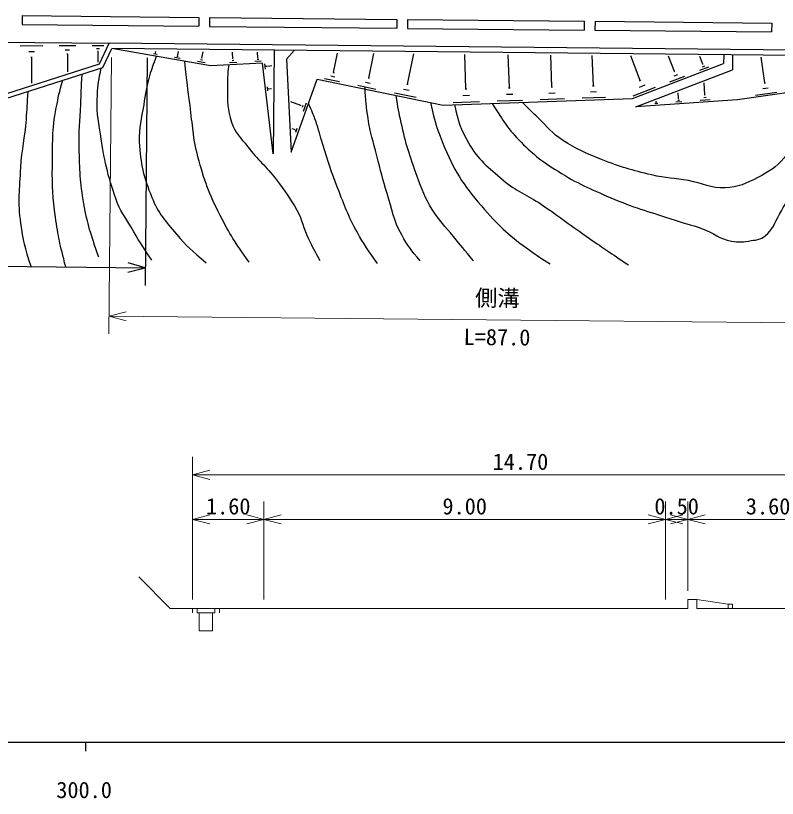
# Model space of a CAD drawing. Units: millimetres on the paper, with parts at other scales. Extents: x 40 to 680, y 20 to 380.
# Drawn here: x 360.2 to 445.5, y 198.7 to 286.5 of the extents above; entities that cross this region are included whole.
import ezdxf
from ezdxf.enums import TextEntityAlignment as Align

# ---------------------------------------------------------------- set-up
doc = ezdxf.new("R2010")
doc.units = ezdxf.units.MM
for name, color, linetype, lineweight in [('S-BGD', 7, 'Continuous', 25), ('S-STR-HTXT', 7, 'Continuous', 13), ('S-STR-STRC', 7, 'Continuous', 25), ('S-TTL-BAND', 7, 'Continuous', 25)]:
    doc.layers.add(name, color=color, linetype=linetype, lineweight=lineweight)
doc.styles.add('@ＭＳ ゴシック', font='')
doc.styles.add('ＭＳ ゴシック', font='')
doc.styles.get('@ＭＳ ゴシック').set_extended_font_data('@MS Gothic')
doc.styles.get('ＭＳ ゴシック').set_extended_font_data('MS Gothic')

msp = doc.modelspace()

# ---------------------------------------------------------------- linework, layer by layer
at = {"layer": 'S-BGD'}
for p, q in [((360.902, 286.482), (360.892, 285.483)), ((360.902, 286.482), (380.701, 286.287)), ((380.701, 286.287), (380.691, 285.287)), ((381.901, 286.275), (381.891, 285.275)), ((381.901, 286.275), (402.9, 286.067)), ((360.892, 285.483), (380.691, 285.287)), ((381.891, 285.275), (402.89, 285.067)), ((402.9, 286.067), (402.89, 285.067)), ((404.1, 286.055), (404.09, 285.055)), ((404.1, 286.055), (423.899, 285.859)), ((423.899, 285.859), (423.889, 284.859)), ((425.099, 285.847), (425.089, 284.848)), ((425.099, 285.847), (444.898, 285.652)), ((444.898, 285.652), (444.888, 284.652)), ((404.09, 285.055), (423.889, 284.859)), ((425.089, 284.848), (444.888, 284.652)), ((322.119, 283.866), (370.667, 283.386)), ((360.678, 283.112), (363.235, 283.118)), ((365.033, 283.122), (366.902, 283.127)), ((365.735, 282.656), (366.202, 282.658)), ((368.754, 283.131), (370.036, 283.134)), ((369.236, 282.812), (369.556, 282.813)), ((369.566, 281.075), (370.667, 283.386)), ((369.924, 280.665), (370.933, 282.783)), ((458.067, 282.521), (370.667, 283.386)), ((457.929, 281.923), (370.933, 282.783)), ((381.992, 280.844), (370.933, 282.783)), ((361.638, 282.475), (362.277, 282.476)), ((361.879, 281.836), (362.039, 281.836)), ((361.959, 281.836), (361.966, 278.904)), ((365.911, 282.19), (366.028, 282.19)), ((365.97, 282.19), (365.975, 280.181)), ((369.357, 282.492), (369.437, 282.492)), ((369.397, 282.492), (369.4, 281.272)), ((376.031, 282.143), (375.614, 282.216)), ((375.893, 282.275), (375.789, 282.293)), ((375.872, 282.386), (375.846, 282.391)), ((375.859, 282.388), (375.877, 282.487)), ((378.605, 281.692), (377.975, 281.802)), ((378.397, 281.891), (378.239, 281.918)), ((378.365, 282.059), (378.326, 282.065)), ((378.345, 282.062), (378.416, 282.462)), ((381.045, 281.708), (381.173, 282.435)), ((384.52, 281.638), (384.481, 282.4)), ((387.313, 281.739), (387.28, 282.372)), ((387.336, 281.74), (387.29, 281.738)), ((389.141, 282.603), (389.026, 270.979)), ((391.39, 282.581), (390.52, 281.612)), ((395.805, 280.097), (396.253, 282.287)), ((399.741, 279.479), (400.308, 282.247)), ((404.079, 278.798), (404.777, 282.203)), ((410.631, 278.276), (410.495, 282.142)), ((415.498, 278.391), (415.368, 282.094)), ((420.257, 278.504), (420.133, 282.047)), ((424.91, 278.614), (424.791, 282.001)), ((430.152, 279.213), (429.094, 281.975)), ((434.005, 280.225), (433.35, 281.933)), ((437.172, 281.057), (436.849, 281.898)), ((439.521, 282.105), (439.511, 281.11)), ((440.521, 282.095), (440.504, 280.42)), ((444.115, 278.933), (443.703, 281.816)), ((348.872, 274.482), (369.566, 281.075)), ((381.4, 281.202), (380.54, 281.353)), ((381.115, 281.473), (380.9, 281.511)), ((381.072, 281.703), (381.019, 281.712)), ((387.825, 281.144), (381.992, 280.844)), ((384.953, 281.247), (384.129, 281.205)), ((384.634, 281.437), (384.428, 281.426)), ((384.546, 281.639), (384.494, 281.636)), ((387.702, 281.388), (386.962, 281.35)), ((387.415, 281.559), (387.23, 281.549)), ((389.026, 270.979), (387.825, 281.144)), ((388.154, 280.488), (388.082, 281.095)), ((388.279, 280.733), (388.261, 280.885)), ((388.422, 280.827), (388.876, 280.881)), ((390.52, 281.612), (391.048, 271.176)), ((429.311, 277.201), (439.511, 281.11)), ((437.14, 281.045), (437.203, 281.069)), ((349.06, 274.017), (369.924, 280.665)), ((388.424, 280.808), (388.42, 280.846)), ((395.752, 280.108), (395.857, 280.087)), ((429.669, 276.268), (440.504, 280.42)), ((433.953, 280.205), (434.057, 280.245)), ((436.862, 280.363), (437.866, 280.748)), ((437.143, 280.758), (437.394, 280.854)), ((391.048, 271.176), (393.967, 279.345)), ((393.967, 279.345), (408.067, 276.456)), ((394.794, 279.43), (396.472, 279.087)), ((395.509, 279.721), (395.928, 279.635)), ((399.677, 279.492), (399.805, 279.466)), ((430.075, 279.183), (430.23, 279.243)), ((433.49, 279.071), (435.159, 279.71)), ((433.956, 279.728), (434.373, 279.888)), ((388.444, 278.037), (388.391, 278.487)), ((388.536, 278.219), (388.523, 278.331)), ((388.644, 278.274), (388.641, 278.302)), ((388.642, 278.288), (388.85, 278.313)), ((398.513, 278.669), (400.552, 278.251)), ((399.382, 279.022), (399.892, 278.917)), ((403.65, 278.251), (404.259, 278.126)), ((404.003, 278.814), (404.156, 278.783)), ((410.538, 278.272), (410.723, 278.279)), ((415.409, 278.388), (415.587, 278.394)), ((420.171, 278.501), (420.342, 278.507)), ((424.828, 278.611), (424.992, 278.617)), ((429.388, 277.499), (431.867, 278.449)), ((430.08, 278.475), (430.7, 278.712)), ((437.402, 277.598), (437.312, 278.941)), ((449.608, 278.254), (441.08, 277.036)), ((443.903, 278.297), (444.496, 278.382)), ((444.041, 278.922), (444.189, 278.943)), ((402.611, 277.829), (405.049, 277.33)), ((410.287, 277.524), (411.026, 277.55)), ((415.167, 277.667), (415.878, 277.692)), ((419.939, 277.808), (420.623, 277.832)), ((423.641, 277.253), (426.271, 277.345)), ((424.604, 277.945), (425.262, 277.968)), ((434.465, 277.188), (434.421, 277.833)), ((437.367, 277.596), (437.437, 277.6)), ((443.098, 277.576), (445.471, 277.915)), ((392.125, 276.415), (390.993, 276.82)), ((392.427, 275.778), (392.762, 276.717)), ((408.067, 276.456), (429.311, 277.201)), ((409.205, 276.746), (412.16, 276.85)), ((414.126, 276.919), (416.97, 277.019)), ((418.937, 277.088), (421.673, 277.184)), ((441.08, 277.036), (429.669, 276.268)), ((431.792, 276.661), (432.122, 276.683)), ((431.91, 276.752), (431.992, 276.757)), ((431.935, 276.836), (431.956, 276.838)), ((431.946, 276.837), (431.943, 276.883)), ((434.142, 276.819), (434.834, 276.866)), ((434.39, 277.01), (434.563, 277.021)), ((434.443, 277.187), (434.486, 277.19)), ((436.883, 277.004), (437.996, 277.079)), ((437.281, 277.31), (437.56, 277.329)), ((392.115, 276.386), (392.136, 276.445)), ((392.318, 276.214), (392.402, 276.449)), ((391.578, 273.403), (391.737, 273.849)), ((391.435, 273.706), (391.145, 273.809)), ((391.43, 273.692), (391.44, 273.72)), ((391.526, 273.61), (391.566, 273.722))]:
    msp.add_line(p, q, dxfattribs=at)
for points, knots in [([(375.924, 281.908), (375.531, 280.902), (375.427, 280.591), (375.176, 279.726), (374.815, 278.487), (374.711, 277.764), (374.519, 276.488), (374.276, 274.873), (373.946, 273.966), (374.03, 272.334), (374.159, 269.842), (374.493, 268.413), (375.435, 266.102), (376.166, 264.31), (376.933, 263.456), (378.184, 261.979), (379.351, 260.601), (379.896, 260.128), (381.514, 258.771)], [0, 0, 0, 0, 1, 1, 1, 2, 2, 2, 3, 3, 3, 4, 4, 4, 5, 5, 5, 6, 6, 6, 6]), ([(386.34, 258.832), (384.707, 261.139), (384.19, 261.916), (383.102, 264.056), (381.854, 266.514), (381.302, 267.989), (380.598, 270.654), (380.015, 272.86), (380.015, 274.166), (379.712, 276.427), (379.454, 278.345), (379.382, 278.971), (379.123, 281.347)], [0, 0, 0, 0, 1, 1, 1, 2, 2, 2, 3, 3, 3, 4, 4, 4, 4]), ([(384.048, 280.95), (383.91, 279.756), (383.892, 279.368), (383.897, 278.352), (383.904, 276.849), (383.913, 275.969), (384.355, 274.533), (384.729, 273.316), (385.393, 272.834), (386.157, 271.815), (387.313, 270.272), (388.229, 269.624), (389.395, 268.088), (390.367, 266.807), (390.914, 266.078), (391.686, 264.667), (392.323, 263.503), (392.407, 262.723), (392.969, 261.521), (393.434, 260.525), (393.61, 260.187), (394.252, 259.016)], [0, 0, 0, 0, 1, 1, 1, 2, 2, 2, 3, 3, 3, 4, 4, 4, 5, 5, 5, 6, 6, 6, 7, 7, 7, 7]), ([(375.431, 259.069), (374.284, 260.802), (373.958, 261.279), (373.108, 262.753), (372.417, 263.952), (371.884, 264.566), (371.426, 265.873), (370.449, 268.656), (370.106, 270.301), (369.666, 273.218), (369.408, 274.922), (369.213, 275.898), (369.327, 277.618), (369.406, 278.799), (369.472, 279.267), (369.77, 280.615)], [0, 0, 0, 0, 1, 1, 1, 2, 2, 2, 3, 3, 3, 4, 4, 4, 5, 5, 5, 5]), ([(365.779, 258.306), (365.131, 260.893), (364.93, 261.689), (364.638, 263.9), (364.349, 266.09), (364.254, 267.337), (364.285, 269.546), (364.322, 272.136), (364.233, 273.62), (364.726, 276.163), (364.962, 277.379), (365.049, 277.84), (365.47, 279.245)], [0, 0, 0, 0, 1, 1, 1, 2, 2, 2, 3, 3, 3, 4, 4, 4, 4]), ([(369.491, 259.4), (368.555, 262.111), (368.248, 263.005), (367.814, 265.399), (367.377, 267.816), (367.359, 269.209), (367.285, 271.664), (367.228, 273.559), (367.38, 274.621), (367.461, 276.516), (367.519, 277.85), (367.538, 278.272), (367.622, 279.931)], [0, 0, 0, 0, 1, 1, 1, 2, 2, 2, 3, 3, 3, 4, 4, 4, 4]), ([(405.519, 258.992), (404.47, 260.2), (404.119, 260.678), (403.431, 261.892), (402.484, 263.563), (402.372, 264.698), (401.806, 266.533), (401.301, 268.172), (401.073, 269.107), (400.646, 270.768), (400.229, 272.392), (399.914, 273.288), (399.66, 274.945), (399.449, 276.324), (399.409, 276.835), (399.327, 278.502)], [0, 0, 0, 0, 1, 1, 1, 2, 2, 2, 3, 3, 3, 4, 4, 4, 5, 5, 5, 5]), ([(413.572, 276.649), (414.872, 274.563), (415.339, 273.797), (416.831, 272.277), (418.267, 270.814), (419.219, 270.124), (420.95, 269.028), (423.133, 267.645), (424.495, 267.094), (426.867, 266.069), (429.427, 264.964), (430.951, 264.57), (433.597, 263.691), (434.971, 263.234), (435.77, 263.069), (437.136, 262.589), (438.438, 262.131), (439.023, 261.425), (440.384, 261.196), (441.234, 261.053), (441.74, 261.108), (442.589, 261.254), (443.224, 261.364), (443.655, 261.369), (444.155, 261.776), (445.042, 262.499), (445.213, 263.219), (445.779, 264.213), (446.958, 266.282), (447.56, 267.48), (448.506, 269.666), (449.394, 271.718), (449.583, 272.988), (450.42, 275.061), (451.055, 276.632), (451.286, 277.16), (452.156, 279.037)], [0, 0, 0, 0, 1, 1, 1, 2, 2, 2, 3, 3, 3, 4, 4, 4, 5, 5, 5, 6, 6, 6, 7, 7, 7, 8, 8, 8, 9, 9, 9, 10, 10, 10, 11, 11, 11, 12, 12, 12, 12]), ([(449.628, 278.26), (449.076, 276.19), (448.92, 275.494), (448.158, 273.843), (447.537, 272.498), (447.267, 271.659), (446.301, 270.536), (445.362, 269.443), (444.623, 268.994), (443.343, 268.332), (442.013, 267.644), (441.183, 267.26), (439.688, 267.171), (438.051, 267.075), (437.183, 267.695), (435.569, 267.984), (433.967, 268.27), (433.035, 268.248), (431.45, 268.622), (429.211, 269.15), (427.959, 269.507), (425.823, 270.362), (424.064, 271.066), (423.062, 271.478), (421.472, 272.509), (420.261, 273.294), (419.79, 274.006), (418.746, 275.003), (418.033, 275.684), (417.803, 275.907), (416.943, 276.767)], [0, 0, 0, 0, 1, 1, 1, 2, 2, 2, 3, 3, 3, 4, 4, 4, 5, 5, 5, 6, 6, 6, 7, 7, 7, 8, 8, 8, 9, 9, 9, 10, 10, 10, 10]), ([(361.897, 258.344), (361.218, 260.506), (361.021, 261.266), (360.756, 263.194), (360.422, 265.618), (360.627, 267.015), (360.756, 269.458), (360.868, 271.571), (361.213, 272.73), (361.374, 274.84), (361.468, 276.073), (361.497, 276.484), (361.559, 277.999)], [0, 0, 0, 0, 1, 1, 1, 2, 2, 2, 3, 3, 3, 4, 4, 4, 4]), ([(411.494, 258.992), (410.39, 260.302), (410.103, 260.643), (409.232, 261.718), (408.287, 262.884), (407.657, 263.467), (406.853, 264.735), (406.001, 266.08), (405.712, 266.95), (405.171, 268.448), (404.335, 270.76), (403.894, 272.078), (403.373, 274.481), (403.115, 275.667), (403.022, 276.085), (402.8, 277.535)], [0, 0, 0, 0, 1, 1, 1, 2, 2, 2, 3, 3, 3, 4, 4, 4, 5, 5, 5, 5]), ([(400.727, 258.68), (399.582, 260.271), (399.242, 260.785), (398.437, 262.223), (397.416, 264.045), (397.037, 265.169), (396.268, 267.111), (395.52, 268.998), (395.213, 270.097), (394.588, 272.028), (394.258, 273.048), (394.159, 273.648), (393.793, 274.655), (393.51, 275.438), (393.401, 275.705), (392.997, 276.631)], [0, 0, 0, 0, 1, 1, 1, 2, 2, 2, 3, 3, 3, 4, 4, 4, 5, 5, 5, 5]), ([(406.657, 276.745), (407.179, 274.419), (407.451, 273.605), (408.246, 271.696), (409.488, 268.714), (410.591, 267.172), (412.713, 264.735), (414.472, 262.714), (415.638, 261.711), (417.818, 260.152), (418.682, 259.534), (418.994, 259.298), (420.08, 258.644)], [0, 0, 0, 0, 1, 1, 1, 2, 2, 2, 3, 3, 3, 4, 4, 4, 4]), ([(409.342, 276.501), (409.789, 274.57), (410.037, 273.769), (410.914, 272.218), (412.011, 270.279), (413.115, 269.499), (414.801, 268.042), (416.304, 266.742), (417.448, 266.427), (419.094, 265.315), (421.235, 263.868), (422.364, 262.957), (424.489, 261.486), (426.179, 260.317), (426.723, 259.947), (428.84, 258.528)], [0, 0, 0, 0, 1, 1, 1, 2, 2, 2, 3, 3, 3, 4, 4, 4, 5, 5, 5, 5])]:
    msp.add_open_spline(points, degree=3, knots=knots, dxfattribs=at)
at = {"layer": 'S-STR-HTXT'}
for p, q in [((370.924, 281.783), (370.617, 250.785)), ((372.574, 253.283), (370.637, 252.785)), ((370.637, 252.785), (457.632, 251.924)), ((370.637, 252.785), (372.563, 252.248)), ((380, 221), (380, 237)), ((381.932, 235.518), (380, 235)), ((380, 235), (453.5, 235)), ((380, 235), (381.932, 234.482)), ((388, 221), (388, 232)), ((433, 221), (433, 232)), ((435.5, 222), (435.5, 232)), ((381.932, 230.518), (380, 230)), ((380, 230), (388, 230)), ((380, 230), (381.932, 229.482)), ((388, 230), (386.068, 230.518)), ((386.068, 229.482), (388, 230)), ((389.932, 230.518), (388, 230)), ((388, 230), (433, 230)), ((388, 230), (389.932, 229.482)), ((433, 230), (431.068, 230.518)), ((431.068, 229.482), (433, 230)), ((434.932, 230.518), (433, 230)), ((433, 230), (435.5, 230)), ((433, 230), (434.932, 229.482)), ((435.5, 230), (433.568, 230.518)), ((433.568, 229.482), (435.5, 230)), ((437.432, 230.518), (435.5, 230)), ((435.5, 230), (453.5, 230)), ((435.5, 230), (437.432, 229.482)), ((377.5, 220), (373.964, 223.536)), ((435.5, 221), (435.5, 220)), ((435.5, 221), (436.5, 221)), ((436.5, 221), (436.5, 220)), ((440, 220.5), (436.5, 221)), ((440, 220.5), (440, 220)), ((440, 220.5), (440.5, 220.5)), ((440.5, 220.5), (440.5, 220)), ((380, 220), (377.5, 220)), ((380, 220), (388, 220)), ((380, 220), (380, 219.5)), ((380.5, 220), (380.5, 219.5)), ((380.5, 219.5), (382.5, 219.5)), ((380.75, 219.5), (380.75, 217.5)), ((382.25, 219.5), (382.25, 217.5)), ((382.5, 220), (382.5, 219.5)), ((383, 220), (383, 219.5)), ((388, 220), (433, 220)), ((433, 220), (435.5, 220)), ((436.5, 220), (450.5, 220)), ((380.75, 217.5), (382.25, 217.5))]:
    msp.add_line(p, q, dxfattribs=at)
at = {"layer": 'S-STR-STRC'}
for p, q in [((374.923, 281.744), (374.671, 256.217)), ((320.693, 258.751), (374.691, 258.217)), ((372.754, 257.719), (374.691, 258.217)), ((374.691, 258.217), (372.764, 258.754))]:
    msp.add_line(p, q, dxfattribs=at)
at = {"layer": 'S-TTL-BAND'}
for p, q in [((40, 205), (579, 205)), ((368, 205), (368, 204))]:
    msp.add_line(p, q, dxfattribs=at)

# ---------------------------------------------------------------- texts
at = {"layer": 'S-STR-HTXT', "style": 'ＭＳ ゴシック'}
msp.add_text('側溝', height=1.833, rotation=359.433, dxfattribs=at).set_placement((414.144, 253.354), align=Align.BOTTOM_CENTER)
at = {"layer": 'S-STR-HTXT', "style": '@ＭＳ ゴシック'}
msp.add_text('L=87.0', height=1.833, rotation=359.433, dxfattribs=at).set_placement((414.125, 251.354), align=Align.TOP_CENTER)
at = {"layer": 'S-STR-HTXT', "style": 'ＭＳ ゴシック'}
for s, p in [('14.70', (413.625, 235)), ('1.60', (381.5, 230)), ('9.00', (408, 230)), ('0.50', (431.75, 230)), ('3.60', (442, 230))]:
    msp.add_text(s, height=1.833, dxfattribs=at).set_placement(p, align=Align.BOTTOM_LEFT)
at = {"layer": 'S-TTL-BAND', "style": 'ＭＳ ゴシック'}
msp.add_text('300.0', height=1.833, dxfattribs=at).set_placement((367.844, 198.195), align=Align.BOTTOM_CENTER)

doc.saveas('drawing.dxf')
